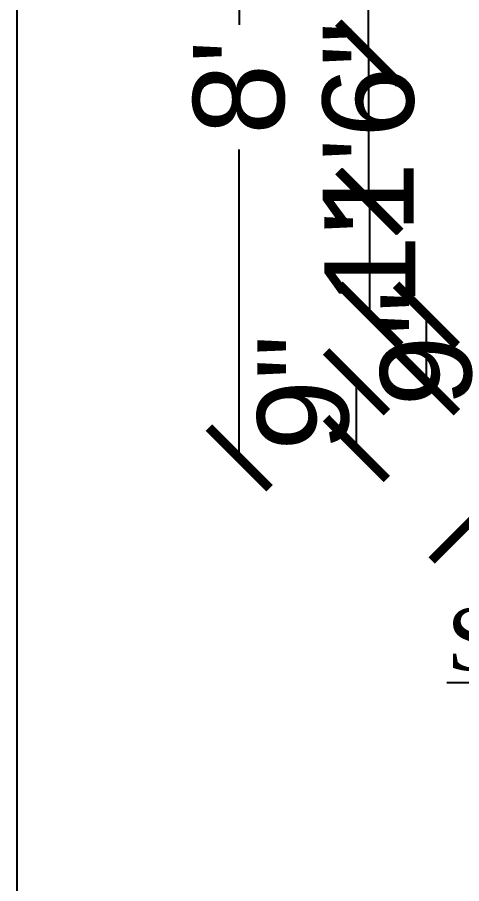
# Model space of a CAD drawing. Header units: metres. Extents: x 33037 to 86814, y -4407 to 25.
# Drawn here: x 86671.427 to 86673.656, y -4165.872 to -4161.53 of the extents above; entities that cross this region are included whole.
import ezdxf

# ---------------------------------------------------------------- set-up
doc = ezdxf.new("R2010")
doc.units = ezdxf.units.M
doc.header["$MEASUREMENT"] = 0
doc.styles.add('PRS', font='pala.ttf')
doc.styles.add('STYLE1', font='arial.ttf')

# ---------------------------------------------------------------- blocks, each defined once
blk = doc.blocks.new('_ArchTick')
at = {"color": 0, "linetype": 'ByBlock', "const_width": 0.15}
blk.add_lwpolyline([(-0.5, -0.5), (0.5, 0.5)], dxfattribs=at)

msp = doc.modelspace()

# ---------------------------------------------------------------- linework, layer by layer
msp.add_line((86671.42663, -4173.48339), (86671.42663, -4158.26112))
at = {"color": 70}
for p, q in [((86672.54007, -4160.02228), (86672.54007, -4161.56804)), ((86673.18898, -4161.70964), (86673.18898, -4161.16371)), ((86673.18966, -4162.45285), (86673.18966, -4161.70964)), ((86672.54007, -4163.73834), (86672.54007, -4162.19258)), ((86673.19503, -4163.02264), (86673.19503, -4162.45285)), ((86673.479, -4163.35709), (86673.479, -4163.02264)), ((86673.12784, -4163.69153), (86673.12784, -4163.35709))]:
    msp.add_line(p, q, dxfattribs=at)

# ---------------------------------------------------------------- block references
at = {"color": 70, "xscale": 0.3048, "yscale": 0.3048, "zscale": 0.3048}
for p, rotation in [((86673.18898, -4161.70964), 270), ((86673.18966, -4161.70964), 90), ((86673.18966, -4162.45285), 270), ((86673.19503, -4162.45285), 90), ((86673.19503, -4163.02264), 270), ((86673.479, -4163.02264), 90), ((86673.12784, -4163.35709), 90), ((86673.479, -4163.35709), 270), ((86673.12784, -4163.69153), 270), ((86672.54007, -4163.73834), 270), ((86673.65746, -4164.10036), 180)]:
    msp.add_blockref('_ArchTick', p, dxfattribs=dict(at, rotation=rotation))

# ---------------------------------------------------------------- texts
at = {"style": 'PRS'}
msp.add_text("%%USECTION ON 'BB'", height=0.3109235, dxfattribs=at).set_placement((86673.58122, -4164.80235))
at = {"color": 141, "char_height": 0.4572, "attachment_point": 5, "rotation": 90, "style": 'STYLE1'}
for s, insert in [('\\A1;1\'6"', (86673.18966, -4162.08124)), ("\\A1;8'", (86672.54007, -4161.88031)), ("\\A1;1'", (86673.19503, -4162.73774)), ('\\A1;9"', (86673.479, -4163.18987)), ('\\A1;9"', (86672.86259, -4163.4119))]:
    msp.add_mtext(s, dxfattribs=dict(at, insert=insert))

doc.saveas('drawing.dxf')
